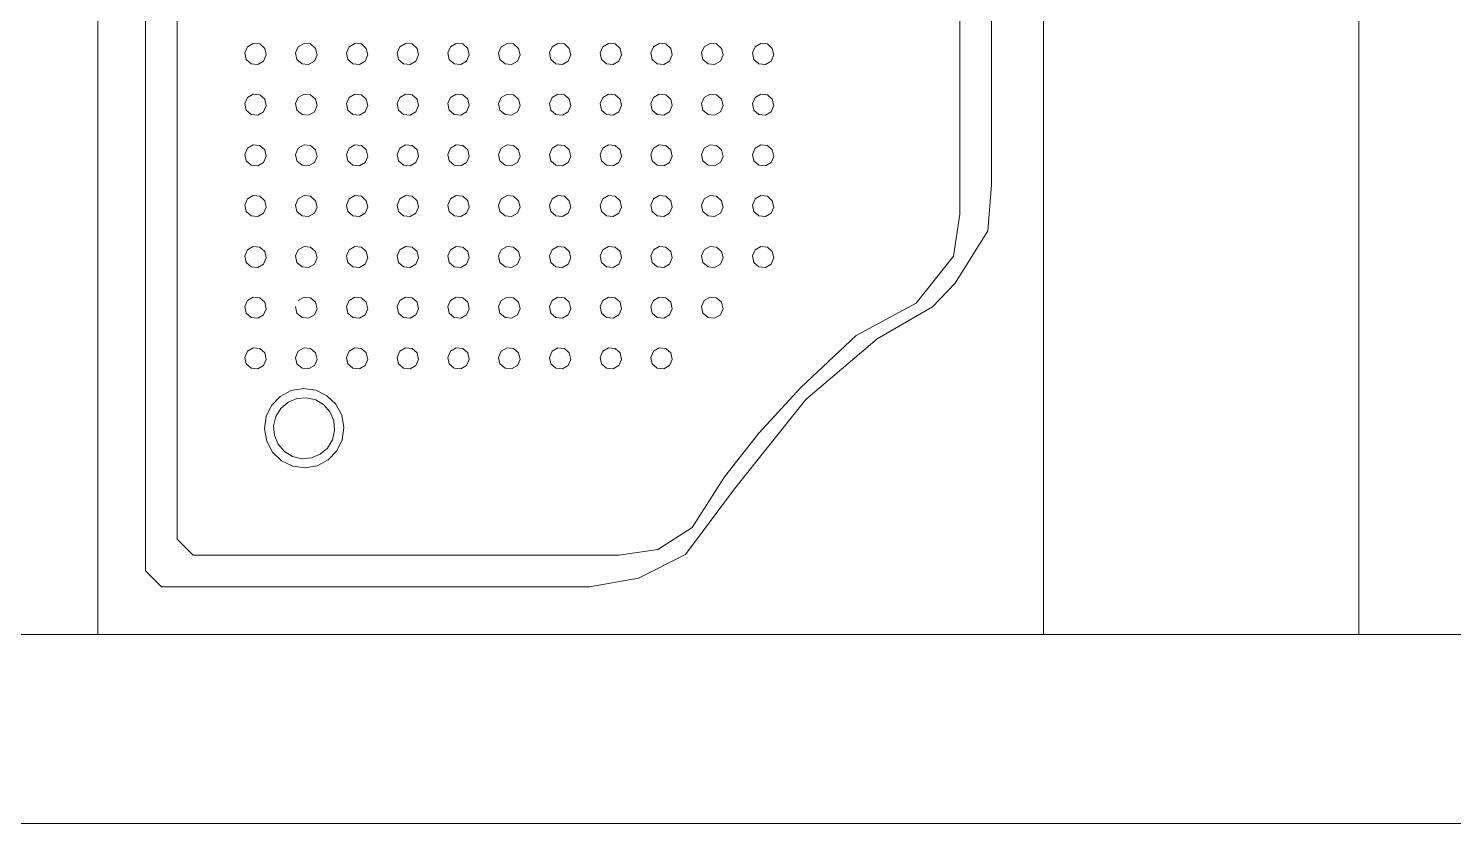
# Model space of a CAD drawing. Header units: millimetres. Extents: x -32 to 1412, y -324 to 2887.
# Drawn here: x 1032.786 to 1033.916, y 2053.059 to 2053.69 of the extents above; entities that cross this region are included whole.
import ezdxf

# ---------------------------------------------------------------- set-up
doc = ezdxf.new("R2010")
doc.units = ezdxf.units.MM
doc.header["$LTSCALE"] = 0.5
doc.layers.add('arquitetura', color=252, linetype='CONTINUOUS', lineweight=5)

msp = doc.modelspace()

# ---------------------------------------------------------------- linework, layer by layer
at = {"layer": 'arquitetura', "color": 252}
for p, q in [((1033.8412, 2053.2091), (1033.8412, 2055.0591)), ((1032.8412, 2053.2091), (1032.8412, 2054.9091)), ((1032.8412, 2053.2091), (1032.8412, 2053.9591)), ((1032.8412, 2053.9591), (1032.8412, 2053.2091)), ((1033.5912, 2053.2091), (1033.5912, 2053.9591)), ((1033.5498, 2053.5656), (1033.5498, 2053.9051)), ((1033.5246, 2053.5423), (1033.5246, 2053.8799)), ((1032.879, 2053.75), (1032.879, 2053.2594)), ((1032.9041, 2053.75), (1032.9041, 2053.2846)), ((1032.9598, 2053.6751), (1032.9577, 2053.6703)), ((1032.9643, 2053.6778), (1032.9598, 2053.6751)), ((1032.9696, 2053.6773), (1032.9643, 2053.6778)), ((1032.9735, 2053.6738), (1032.9696, 2053.6773)), ((1033, 2053.6751), (1032.9979, 2053.6703)), ((1033.0046, 2053.6778), (1033, 2053.6751)), ((1033.0098, 2053.6773), (1033.0046, 2053.6778)), ((1033.0138, 2053.6738), (1033.0098, 2053.6773)), ((1033.0403, 2053.6751), (1033.0382, 2053.6703)), ((1033.0448, 2053.6778), (1033.0403, 2053.6751)), ((1033.0501, 2053.6773), (1033.0448, 2053.6778)), ((1033.054, 2053.6738), (1033.0501, 2053.6773)), ((1033.0805, 2053.6751), (1033.0784, 2053.6703)), ((1033.0851, 2053.6778), (1033.0805, 2053.6751)), ((1033.0903, 2053.6773), (1033.0851, 2053.6778)), ((1033.0943, 2053.6738), (1033.0903, 2053.6773)), ((1033.1208, 2053.6751), (1033.1187, 2053.6703)), ((1033.1253, 2053.6778), (1033.1208, 2053.6751)), ((1033.1306, 2053.6773), (1033.1253, 2053.6778)), ((1033.1345, 2053.6738), (1033.1306, 2053.6773)), ((1033.161, 2053.6751), (1033.1589, 2053.6703)), ((1033.1656, 2053.6778), (1033.161, 2053.6751)), ((1033.1708, 2053.6773), (1033.1656, 2053.6778)), ((1033.1748, 2053.6738), (1033.1708, 2053.6773)), ((1033.2013, 2053.6751), (1033.1992, 2053.6703)), ((1033.2058, 2053.6778), (1033.2013, 2053.6751)), ((1033.2111, 2053.6773), (1033.2058, 2053.6778)), ((1033.215, 2053.6738), (1033.2111, 2053.6773)), ((1033.2415, 2053.6751), (1033.2394, 2053.6703)), ((1033.2461, 2053.6778), (1033.2415, 2053.6751)), ((1033.2513, 2053.6773), (1033.2461, 2053.6778)), ((1033.2553, 2053.6738), (1033.2513, 2053.6773)), ((1033.2818, 2053.6751), (1033.2797, 2053.6703)), ((1033.2863, 2053.6778), (1033.2818, 2053.6751)), ((1033.2916, 2053.6773), (1033.2863, 2053.6778)), ((1033.2955, 2053.6738), (1033.2916, 2053.6773)), ((1033.322, 2053.6751), (1033.3199, 2053.6703)), ((1033.3266, 2053.6778), (1033.322, 2053.6751)), ((1033.3318, 2053.6773), (1033.3266, 2053.6778)), ((1033.3358, 2053.6738), (1033.3318, 2053.6773)), ((1033.3623, 2053.6751), (1033.3602, 2053.6703)), ((1033.3668, 2053.6778), (1033.3623, 2053.6751)), ((1033.3721, 2053.6773), (1033.3668, 2053.6778)), ((1033.376, 2053.6738), (1033.3721, 2053.6773)), ((1032.9577, 2053.6703), (1032.9588, 2053.6651)), ((1032.9588, 2053.6651), (1032.9627, 2053.6616)), ((1032.968, 2053.6611), (1032.9725, 2053.6638)), ((1032.9725, 2053.6638), (1032.9747, 2053.6686)), ((1032.9747, 2053.6686), (1032.9735, 2053.6738)), ((1032.9979, 2053.6703), (1032.999, 2053.6651)), ((1032.999, 2053.6651), (1033.003, 2053.6616)), ((1033.0082, 2053.6611), (1033.0128, 2053.6638)), ((1033.0128, 2053.6638), (1033.0149, 2053.6686)), ((1033.0149, 2053.6686), (1033.0138, 2053.6738)), ((1033.0382, 2053.6703), (1033.0393, 2053.6651)), ((1033.0393, 2053.6651), (1033.0432, 2053.6616)), ((1033.0485, 2053.6611), (1033.053, 2053.6638)), ((1033.053, 2053.6638), (1033.0552, 2053.6686)), ((1033.0552, 2053.6686), (1033.054, 2053.6738)), ((1033.0784, 2053.6703), (1033.0795, 2053.6651)), ((1033.0795, 2053.6651), (1033.0835, 2053.6616)), ((1033.0887, 2053.6611), (1033.0933, 2053.6638)), ((1033.0933, 2053.6638), (1033.0954, 2053.6686)), ((1033.0954, 2053.6686), (1033.0943, 2053.6738)), ((1033.1187, 2053.6703), (1033.1198, 2053.6651)), ((1033.1198, 2053.6651), (1033.1237, 2053.6616)), ((1033.129, 2053.6611), (1033.1335, 2053.6638)), ((1033.1335, 2053.6638), (1033.1357, 2053.6686)), ((1033.1357, 2053.6686), (1033.1345, 2053.6738)), ((1033.1589, 2053.6703), (1033.16, 2053.6651)), ((1033.16, 2053.6651), (1033.164, 2053.6616)), ((1033.1692, 2053.6611), (1033.1738, 2053.6638)), ((1033.1738, 2053.6638), (1033.1759, 2053.6686)), ((1033.1759, 2053.6686), (1033.1748, 2053.6738)), ((1033.1992, 2053.6703), (1033.2003, 2053.6651)), ((1033.2003, 2053.6651), (1033.2042, 2053.6616)), ((1033.2095, 2053.6611), (1033.214, 2053.6638)), ((1033.214, 2053.6638), (1033.2161, 2053.6686)), ((1033.2161, 2053.6686), (1033.215, 2053.6738)), ((1033.2394, 2053.6703), (1033.2405, 2053.6651)), ((1033.2405, 2053.6651), (1033.2445, 2053.6616)), ((1033.2497, 2053.6611), (1033.2543, 2053.6638)), ((1033.2543, 2053.6638), (1033.2564, 2053.6686)), ((1033.2564, 2053.6686), (1033.2553, 2053.6738)), ((1033.2797, 2053.6703), (1033.2808, 2053.6651)), ((1033.2808, 2053.6651), (1033.2847, 2053.6616)), ((1033.29, 2053.6611), (1033.2945, 2053.6638)), ((1033.2945, 2053.6638), (1033.2966, 2053.6686)), ((1033.2966, 2053.6686), (1033.2955, 2053.6738)), ((1033.3199, 2053.6703), (1033.321, 2053.6651)), ((1033.321, 2053.6651), (1033.325, 2053.6616)), ((1033.3302, 2053.6611), (1033.3348, 2053.6638)), ((1033.3348, 2053.6638), (1033.3369, 2053.6686)), ((1033.3369, 2053.6686), (1033.3358, 2053.6738)), ((1033.3602, 2053.6703), (1033.3613, 2053.6651)), ((1033.3613, 2053.6651), (1033.3652, 2053.6616)), ((1033.3705, 2053.6611), (1033.375, 2053.6638)), ((1033.375, 2053.6638), (1033.3771, 2053.6686)), ((1033.3771, 2053.6686), (1033.376, 2053.6738)), ((1032.9627, 2053.6616), (1032.968, 2053.6611)), ((1033.003, 2053.6616), (1033.0082, 2053.6611)), ((1033.0432, 2053.6616), (1033.0485, 2053.6611)), ((1033.0835, 2053.6616), (1033.0887, 2053.6611)), ((1033.1237, 2053.6616), (1033.129, 2053.6611)), ((1033.164, 2053.6616), (1033.1692, 2053.6611)), ((1033.2042, 2053.6616), (1033.2095, 2053.6611)), ((1033.2445, 2053.6616), (1033.2497, 2053.6611)), ((1033.2847, 2053.6616), (1033.29, 2053.6611)), ((1033.325, 2053.6616), (1033.3302, 2053.6611)), ((1033.3652, 2053.6616), (1033.3705, 2053.6611)), ((1032.9598, 2053.6349), (1032.9577, 2053.63)), ((1032.9577, 2053.63), (1032.9588, 2053.6249)), ((1032.9643, 2053.6376), (1032.9598, 2053.6349)), ((1032.9696, 2053.637), (1032.9643, 2053.6376)), ((1032.9735, 2053.6335), (1032.9696, 2053.637)), ((1032.9747, 2053.6284), (1032.9735, 2053.6335)), ((1033, 2053.6349), (1032.9979, 2053.63)), ((1032.9979, 2053.63), (1032.999, 2053.6249)), ((1033.0046, 2053.6376), (1033, 2053.6349)), ((1033.0098, 2053.637), (1033.0046, 2053.6376)), ((1033.0138, 2053.6335), (1033.0098, 2053.637)), ((1033.0149, 2053.6284), (1033.0138, 2053.6335)), ((1033.0403, 2053.6349), (1033.0382, 2053.63)), ((1033.0382, 2053.63), (1033.0393, 2053.6249)), ((1033.0448, 2053.6376), (1033.0403, 2053.6349)), ((1033.0501, 2053.637), (1033.0448, 2053.6376)), ((1033.054, 2053.6335), (1033.0501, 2053.637)), ((1033.0552, 2053.6284), (1033.054, 2053.6335)), ((1033.0805, 2053.6349), (1033.0784, 2053.63)), ((1033.0784, 2053.63), (1033.0795, 2053.6249)), ((1033.0851, 2053.6376), (1033.0805, 2053.6349)), ((1033.0903, 2053.637), (1033.0851, 2053.6376)), ((1033.0943, 2053.6335), (1033.0903, 2053.637)), ((1033.0954, 2053.6284), (1033.0943, 2053.6335)), ((1033.1208, 2053.6349), (1033.1187, 2053.63)), ((1033.1187, 2053.63), (1033.1198, 2053.6249)), ((1033.1253, 2053.6376), (1033.1208, 2053.6349)), ((1033.1306, 2053.637), (1033.1253, 2053.6376)), ((1033.1345, 2053.6335), (1033.1306, 2053.637)), ((1033.1357, 2053.6284), (1033.1345, 2053.6335)), ((1033.161, 2053.6349), (1033.1589, 2053.63)), ((1033.1589, 2053.63), (1033.16, 2053.6249)), ((1033.1656, 2053.6376), (1033.161, 2053.6349)), ((1033.1708, 2053.637), (1033.1656, 2053.6376)), ((1033.1748, 2053.6335), (1033.1708, 2053.637)), ((1033.1759, 2053.6284), (1033.1748, 2053.6335)), ((1033.2013, 2053.6349), (1033.1992, 2053.63)), ((1033.1992, 2053.63), (1033.2003, 2053.6249)), ((1033.2058, 2053.6376), (1033.2013, 2053.6349)), ((1033.2111, 2053.637), (1033.2058, 2053.6376)), ((1033.215, 2053.6335), (1033.2111, 2053.637)), ((1033.2161, 2053.6284), (1033.215, 2053.6335)), ((1033.2415, 2053.6349), (1033.2394, 2053.63)), ((1033.2394, 2053.63), (1033.2405, 2053.6249)), ((1033.2461, 2053.6376), (1033.2415, 2053.6349)), ((1033.2513, 2053.637), (1033.2461, 2053.6376)), ((1033.2553, 2053.6335), (1033.2513, 2053.637)), ((1033.2564, 2053.6284), (1033.2553, 2053.6335)), ((1033.2818, 2053.6349), (1033.2797, 2053.63)), ((1033.2797, 2053.63), (1033.2808, 2053.6249)), ((1033.2863, 2053.6376), (1033.2818, 2053.6349)), ((1033.2916, 2053.637), (1033.2863, 2053.6376)), ((1033.2955, 2053.6335), (1033.2916, 2053.637)), ((1033.2966, 2053.6284), (1033.2955, 2053.6335)), ((1033.322, 2053.6349), (1033.3199, 2053.63)), ((1033.3199, 2053.63), (1033.321, 2053.6249)), ((1033.3266, 2053.6376), (1033.322, 2053.6349)), ((1033.3318, 2053.637), (1033.3266, 2053.6376)), ((1033.3358, 2053.6335), (1033.3318, 2053.637)), ((1033.3369, 2053.6284), (1033.3358, 2053.6335)), ((1033.3623, 2053.6349), (1033.3602, 2053.63)), ((1033.3602, 2053.63), (1033.3613, 2053.6249)), ((1033.3668, 2053.6376), (1033.3623, 2053.6349)), ((1033.3721, 2053.637), (1033.3668, 2053.6376)), ((1033.376, 2053.6335), (1033.3721, 2053.637)), ((1033.3771, 2053.6284), (1033.376, 2053.6335)), ((1032.9588, 2053.6249), (1032.9627, 2053.6214)), ((1032.9627, 2053.6214), (1032.968, 2053.6209)), ((1032.968, 2053.6209), (1032.9725, 2053.6236)), ((1032.9725, 2053.6236), (1032.9747, 2053.6284)), ((1032.999, 2053.6249), (1033.003, 2053.6214)), ((1033.003, 2053.6214), (1033.0082, 2053.6209)), ((1033.0082, 2053.6209), (1033.0128, 2053.6236)), ((1033.0128, 2053.6236), (1033.0149, 2053.6284)), ((1033.0393, 2053.6249), (1033.0432, 2053.6214)), ((1033.0432, 2053.6214), (1033.0485, 2053.6209)), ((1033.0485, 2053.6209), (1033.053, 2053.6236)), ((1033.053, 2053.6236), (1033.0552, 2053.6284)), ((1033.0795, 2053.6249), (1033.0835, 2053.6214)), ((1033.0835, 2053.6214), (1033.0887, 2053.6209)), ((1033.0887, 2053.6209), (1033.0933, 2053.6236)), ((1033.0933, 2053.6236), (1033.0954, 2053.6284)), ((1033.1198, 2053.6249), (1033.1237, 2053.6214)), ((1033.1237, 2053.6214), (1033.129, 2053.6209)), ((1033.129, 2053.6209), (1033.1335, 2053.6236)), ((1033.1335, 2053.6236), (1033.1357, 2053.6284)), ((1033.16, 2053.6249), (1033.164, 2053.6214)), ((1033.164, 2053.6214), (1033.1692, 2053.6209)), ((1033.1692, 2053.6209), (1033.1738, 2053.6236)), ((1033.1738, 2053.6236), (1033.1759, 2053.6284)), ((1033.2003, 2053.6249), (1033.2042, 2053.6214)), ((1033.2042, 2053.6214), (1033.2095, 2053.6209)), ((1033.2095, 2053.6209), (1033.214, 2053.6236)), ((1033.214, 2053.6236), (1033.2161, 2053.6284)), ((1033.2405, 2053.6249), (1033.2445, 2053.6214)), ((1033.2445, 2053.6214), (1033.2497, 2053.6209)), ((1033.2497, 2053.6209), (1033.2543, 2053.6236)), ((1033.2543, 2053.6236), (1033.2564, 2053.6284)), ((1033.2808, 2053.6249), (1033.2847, 2053.6214)), ((1033.2847, 2053.6214), (1033.29, 2053.6209)), ((1033.29, 2053.6209), (1033.2945, 2053.6236)), ((1033.2945, 2053.6236), (1033.2966, 2053.6284)), ((1033.321, 2053.6249), (1033.325, 2053.6214)), ((1033.325, 2053.6214), (1033.3302, 2053.6209)), ((1033.3302, 2053.6209), (1033.3348, 2053.6236)), ((1033.3348, 2053.6236), (1033.3369, 2053.6284)), ((1033.3613, 2053.6249), (1033.3652, 2053.6214)), ((1033.3652, 2053.6214), (1033.3705, 2053.6209)), ((1033.3705, 2053.6209), (1033.375, 2053.6236)), ((1033.375, 2053.6236), (1033.3771, 2053.6284)), ((1032.9643, 2053.5973), (1032.9598, 2053.5946)), ((1032.9696, 2053.5968), (1032.9643, 2053.5973)), ((1032.9735, 2053.5933), (1032.9696, 2053.5968)), ((1033.0046, 2053.5973), (1033, 2053.5946)), ((1033.0098, 2053.5968), (1033.0046, 2053.5973)), ((1033.0138, 2053.5933), (1033.0098, 2053.5968)), ((1033.0448, 2053.5973), (1033.0403, 2053.5946)), ((1033.0501, 2053.5968), (1033.0448, 2053.5973)), ((1033.054, 2053.5933), (1033.0501, 2053.5968)), ((1033.0851, 2053.5973), (1033.0805, 2053.5946)), ((1033.0903, 2053.5968), (1033.0851, 2053.5973)), ((1033.0943, 2053.5933), (1033.0903, 2053.5968)), ((1033.1253, 2053.5973), (1033.1208, 2053.5946)), ((1033.1306, 2053.5968), (1033.1253, 2053.5973)), ((1033.1345, 2053.5933), (1033.1306, 2053.5968)), ((1033.1656, 2053.5973), (1033.161, 2053.5946)), ((1033.1708, 2053.5968), (1033.1656, 2053.5973)), ((1033.1748, 2053.5933), (1033.1708, 2053.5968)), ((1033.2058, 2053.5973), (1033.2013, 2053.5946)), ((1033.2111, 2053.5968), (1033.2058, 2053.5973)), ((1033.215, 2053.5933), (1033.2111, 2053.5968)), ((1033.2461, 2053.5973), (1033.2415, 2053.5946)), ((1033.2513, 2053.5968), (1033.2461, 2053.5973)), ((1033.2553, 2053.5933), (1033.2513, 2053.5968)), ((1033.2863, 2053.5973), (1033.2818, 2053.5946)), ((1033.2916, 2053.5968), (1033.2863, 2053.5973)), ((1033.2955, 2053.5933), (1033.2916, 2053.5968)), ((1033.3266, 2053.5973), (1033.322, 2053.5946)), ((1033.3318, 2053.5968), (1033.3266, 2053.5973)), ((1033.3358, 2053.5933), (1033.3318, 2053.5968)), ((1033.3668, 2053.5973), (1033.3623, 2053.5946)), ((1033.3721, 2053.5968), (1033.3668, 2053.5973)), ((1033.376, 2053.5933), (1033.3721, 2053.5968)), ((1032.9598, 2053.5946), (1032.9577, 2053.5898)), ((1032.9577, 2053.5898), (1032.9588, 2053.5846)), ((1032.9588, 2053.5846), (1032.9627, 2053.5811)), ((1032.9725, 2053.5833), (1032.9747, 2053.5881)), ((1032.9747, 2053.5881), (1032.9735, 2053.5933)), ((1033, 2053.5946), (1032.9979, 2053.5898)), ((1032.9979, 2053.5898), (1032.999, 2053.5846)), ((1032.999, 2053.5846), (1033.003, 2053.5811)), ((1033.0128, 2053.5833), (1033.0149, 2053.5881)), ((1033.0149, 2053.5881), (1033.0138, 2053.5933)), ((1033.0403, 2053.5946), (1033.0382, 2053.5898)), ((1033.0382, 2053.5898), (1033.0393, 2053.5846)), ((1033.0393, 2053.5846), (1033.0432, 2053.5811)), ((1033.053, 2053.5833), (1033.0552, 2053.5881)), ((1033.0552, 2053.5881), (1033.054, 2053.5933)), ((1033.0805, 2053.5946), (1033.0784, 2053.5898)), ((1033.0784, 2053.5898), (1033.0795, 2053.5846)), ((1033.0795, 2053.5846), (1033.0835, 2053.5811)), ((1033.0933, 2053.5833), (1033.0954, 2053.5881)), ((1033.0954, 2053.5881), (1033.0943, 2053.5933)), ((1033.1208, 2053.5946), (1033.1187, 2053.5898)), ((1033.1187, 2053.5898), (1033.1198, 2053.5846)), ((1033.1198, 2053.5846), (1033.1237, 2053.5811)), ((1033.1335, 2053.5833), (1033.1357, 2053.5881)), ((1033.1357, 2053.5881), (1033.1345, 2053.5933)), ((1033.161, 2053.5946), (1033.1589, 2053.5898)), ((1033.1589, 2053.5898), (1033.16, 2053.5846)), ((1033.16, 2053.5846), (1033.164, 2053.5811)), ((1033.1738, 2053.5833), (1033.1759, 2053.5881)), ((1033.1759, 2053.5881), (1033.1748, 2053.5933)), ((1033.2013, 2053.5946), (1033.1992, 2053.5898)), ((1033.1992, 2053.5898), (1033.2003, 2053.5846)), ((1033.2003, 2053.5846), (1033.2042, 2053.5811)), ((1033.214, 2053.5833), (1033.2161, 2053.5881)), ((1033.2161, 2053.5881), (1033.215, 2053.5933)), ((1033.2415, 2053.5946), (1033.2394, 2053.5898)), ((1033.2394, 2053.5898), (1033.2405, 2053.5846)), ((1033.2405, 2053.5846), (1033.2445, 2053.5811)), ((1033.2543, 2053.5833), (1033.2564, 2053.5881)), ((1033.2564, 2053.5881), (1033.2553, 2053.5933)), ((1033.2818, 2053.5946), (1033.2797, 2053.5898)), ((1033.2797, 2053.5898), (1033.2808, 2053.5846)), ((1033.2808, 2053.5846), (1033.2847, 2053.5811)), ((1033.2945, 2053.5833), (1033.2966, 2053.5881)), ((1033.2966, 2053.5881), (1033.2955, 2053.5933)), ((1033.322, 2053.5946), (1033.3199, 2053.5898)), ((1033.3199, 2053.5898), (1033.321, 2053.5846)), ((1033.321, 2053.5846), (1033.325, 2053.5811)), ((1033.3348, 2053.5833), (1033.3369, 2053.5881)), ((1033.3369, 2053.5881), (1033.3358, 2053.5933)), ((1033.3623, 2053.5946), (1033.3602, 2053.5898)), ((1033.3602, 2053.5898), (1033.3613, 2053.5846)), ((1033.3613, 2053.5846), (1033.3652, 2053.5811)), ((1033.375, 2053.5833), (1033.3771, 2053.5881)), ((1033.3771, 2053.5881), (1033.376, 2053.5933)), ((1032.9627, 2053.5811), (1032.968, 2053.5806)), ((1032.968, 2053.5806), (1032.9725, 2053.5833)), ((1033.003, 2053.5811), (1033.0082, 2053.5806)), ((1033.0082, 2053.5806), (1033.0128, 2053.5833)), ((1033.0432, 2053.5811), (1033.0485, 2053.5806)), ((1033.0485, 2053.5806), (1033.053, 2053.5833)), ((1033.0835, 2053.5811), (1033.0887, 2053.5806)), ((1033.0887, 2053.5806), (1033.0933, 2053.5833)), ((1033.1237, 2053.5811), (1033.129, 2053.5806)), ((1033.129, 2053.5806), (1033.1335, 2053.5833)), ((1033.164, 2053.5811), (1033.1692, 2053.5806)), ((1033.1692, 2053.5806), (1033.1738, 2053.5833)), ((1033.2042, 2053.5811), (1033.2095, 2053.5806)), ((1033.2095, 2053.5806), (1033.214, 2053.5833)), ((1033.2445, 2053.5811), (1033.2497, 2053.5806)), ((1033.2497, 2053.5806), (1033.2543, 2053.5833)), ((1033.2847, 2053.5811), (1033.29, 2053.5806)), ((1033.29, 2053.5806), (1033.2945, 2053.5833)), ((1033.325, 2053.5811), (1033.3302, 2053.5806)), ((1033.3302, 2053.5806), (1033.3348, 2053.5833)), ((1033.3652, 2053.5811), (1033.3705, 2053.5806)), ((1033.3705, 2053.5806), (1033.375, 2053.5833)), ((1033.5498, 2053.5656), (1033.5468, 2053.5291)), ((1032.9598, 2053.5544), (1032.9577, 2053.5495)), ((1032.9643, 2053.5571), (1032.9598, 2053.5544)), ((1032.9696, 2053.5565), (1032.9643, 2053.5571)), ((1032.9735, 2053.553), (1032.9696, 2053.5565)), ((1032.9747, 2053.5479), (1032.9735, 2053.553)), ((1033, 2053.5544), (1032.9979, 2053.5495)), ((1033.0046, 2053.5571), (1033, 2053.5544)), ((1033.0098, 2053.5565), (1033.0046, 2053.5571)), ((1033.0138, 2053.553), (1033.0098, 2053.5565)), ((1033.0149, 2053.5479), (1033.0138, 2053.553)), ((1033.0403, 2053.5544), (1033.0382, 2053.5495)), ((1033.0448, 2053.5571), (1033.0403, 2053.5544)), ((1033.0501, 2053.5565), (1033.0448, 2053.5571)), ((1033.054, 2053.553), (1033.0501, 2053.5565)), ((1033.0552, 2053.5479), (1033.054, 2053.553)), ((1033.0805, 2053.5544), (1033.0784, 2053.5495)), ((1033.0851, 2053.5571), (1033.0805, 2053.5544)), ((1033.0903, 2053.5565), (1033.0851, 2053.5571)), ((1033.0943, 2053.553), (1033.0903, 2053.5565)), ((1033.0954, 2053.5479), (1033.0943, 2053.553)), ((1033.1208, 2053.5544), (1033.1187, 2053.5495)), ((1033.1253, 2053.5571), (1033.1208, 2053.5544)), ((1033.1306, 2053.5565), (1033.1253, 2053.5571)), ((1033.1345, 2053.553), (1033.1306, 2053.5565)), ((1033.1357, 2053.5479), (1033.1345, 2053.553)), ((1033.161, 2053.5544), (1033.1589, 2053.5495)), ((1033.1656, 2053.5571), (1033.161, 2053.5544)), ((1033.1708, 2053.5565), (1033.1656, 2053.5571)), ((1033.1748, 2053.553), (1033.1708, 2053.5565)), ((1033.1759, 2053.5479), (1033.1748, 2053.553)), ((1033.2013, 2053.5544), (1033.1992, 2053.5495)), ((1033.2058, 2053.5571), (1033.2013, 2053.5544)), ((1033.2111, 2053.5565), (1033.2058, 2053.5571)), ((1033.215, 2053.553), (1033.2111, 2053.5565)), ((1033.2161, 2053.5479), (1033.215, 2053.553)), ((1033.2415, 2053.5544), (1033.2394, 2053.5495)), ((1033.2461, 2053.5571), (1033.2415, 2053.5544)), ((1033.2513, 2053.5565), (1033.2461, 2053.5571)), ((1033.2553, 2053.553), (1033.2513, 2053.5565)), ((1033.2564, 2053.5479), (1033.2553, 2053.553)), ((1033.2818, 2053.5544), (1033.2797, 2053.5495)), ((1033.2863, 2053.5571), (1033.2818, 2053.5544)), ((1033.2916, 2053.5565), (1033.2863, 2053.5571)), ((1033.2955, 2053.553), (1033.2916, 2053.5565)), ((1033.2966, 2053.5479), (1033.2955, 2053.553)), ((1033.322, 2053.5544), (1033.3199, 2053.5495)), ((1033.3266, 2053.5571), (1033.322, 2053.5544)), ((1033.3318, 2053.5565), (1033.3266, 2053.5571)), ((1033.3358, 2053.553), (1033.3318, 2053.5565)), ((1033.3369, 2053.5479), (1033.3358, 2053.553)), ((1033.3623, 2053.5544), (1033.3602, 2053.5495)), ((1033.3668, 2053.5571), (1033.3623, 2053.5544)), ((1033.3721, 2053.5565), (1033.3668, 2053.5571)), ((1033.376, 2053.553), (1033.3721, 2053.5565)), ((1033.3771, 2053.5479), (1033.376, 2053.553)), ((1032.9577, 2053.5495), (1032.9588, 2053.5444)), ((1032.9588, 2053.5444), (1032.9627, 2053.5409)), ((1032.9627, 2053.5409), (1032.968, 2053.5404)), ((1032.968, 2053.5404), (1032.9725, 2053.5431)), ((1032.9725, 2053.5431), (1032.9747, 2053.5479)), ((1032.9979, 2053.5495), (1032.999, 2053.5444)), ((1032.999, 2053.5444), (1033.003, 2053.5409)), ((1033.003, 2053.5409), (1033.0082, 2053.5404)), ((1033.0082, 2053.5404), (1033.0128, 2053.5431)), ((1033.0128, 2053.5431), (1033.0149, 2053.5479)), ((1033.0382, 2053.5495), (1033.0393, 2053.5444)), ((1033.0393, 2053.5444), (1033.0432, 2053.5409)), ((1033.0432, 2053.5409), (1033.0485, 2053.5404)), ((1033.0485, 2053.5404), (1033.053, 2053.5431)), ((1033.053, 2053.5431), (1033.0552, 2053.5479)), ((1033.0784, 2053.5495), (1033.0795, 2053.5444)), ((1033.0795, 2053.5444), (1033.0835, 2053.5409)), ((1033.0835, 2053.5409), (1033.0887, 2053.5404)), ((1033.0887, 2053.5404), (1033.0933, 2053.5431)), ((1033.0933, 2053.5431), (1033.0954, 2053.5479)), ((1033.1187, 2053.5495), (1033.1198, 2053.5444)), ((1033.1198, 2053.5444), (1033.1237, 2053.5409)), ((1033.1237, 2053.5409), (1033.129, 2053.5404)), ((1033.129, 2053.5404), (1033.1335, 2053.5431)), ((1033.1335, 2053.5431), (1033.1357, 2053.5479)), ((1033.1589, 2053.5495), (1033.16, 2053.5444)), ((1033.16, 2053.5444), (1033.164, 2053.5409)), ((1033.164, 2053.5409), (1033.1692, 2053.5404)), ((1033.1692, 2053.5404), (1033.1738, 2053.5431)), ((1033.1738, 2053.5431), (1033.1759, 2053.5479)), ((1033.1992, 2053.5495), (1033.2003, 2053.5444)), ((1033.2003, 2053.5444), (1033.2042, 2053.5409)), ((1033.2042, 2053.5409), (1033.2095, 2053.5404)), ((1033.2095, 2053.5404), (1033.214, 2053.5431)), ((1033.214, 2053.5431), (1033.2161, 2053.5479)), ((1033.2394, 2053.5495), (1033.2405, 2053.5444)), ((1033.2405, 2053.5444), (1033.2445, 2053.5409)), ((1033.2445, 2053.5409), (1033.2497, 2053.5404)), ((1033.2497, 2053.5404), (1033.2543, 2053.5431)), ((1033.2543, 2053.5431), (1033.2564, 2053.5479)), ((1033.2797, 2053.5495), (1033.2808, 2053.5444)), ((1033.2808, 2053.5444), (1033.2847, 2053.5409)), ((1033.2847, 2053.5409), (1033.29, 2053.5404)), ((1033.29, 2053.5404), (1033.2945, 2053.5431)), ((1033.2945, 2053.5431), (1033.2966, 2053.5479)), ((1033.3199, 2053.5495), (1033.321, 2053.5444)), ((1033.321, 2053.5444), (1033.325, 2053.5409)), ((1033.325, 2053.5409), (1033.3302, 2053.5404)), ((1033.3302, 2053.5404), (1033.3348, 2053.5431)), ((1033.3348, 2053.5431), (1033.3369, 2053.5479)), ((1033.3602, 2053.5495), (1033.3613, 2053.5444)), ((1033.3613, 2053.5444), (1033.3652, 2053.5409)), ((1033.3652, 2053.5409), (1033.3705, 2053.5404)), ((1033.3705, 2053.5404), (1033.375, 2053.5431)), ((1033.375, 2053.5431), (1033.3771, 2053.5479)), ((1033.5246, 2053.5423), (1033.5198, 2053.509)), ((1033.5468, 2053.5291), (1033.5211, 2053.4876)), ((1032.9643, 2053.5168), (1032.9598, 2053.5141)), ((1032.9696, 2053.5163), (1032.9643, 2053.5168)), ((1033.0046, 2053.5168), (1033, 2053.5141)), ((1033.0098, 2053.5163), (1033.0046, 2053.5168)), ((1033.0448, 2053.5168), (1033.0403, 2053.5141)), ((1033.0501, 2053.5163), (1033.0448, 2053.5168)), ((1033.0851, 2053.5168), (1033.0805, 2053.5141)), ((1033.0903, 2053.5163), (1033.0851, 2053.5168)), ((1033.1253, 2053.5168), (1033.1208, 2053.5141)), ((1033.1306, 2053.5163), (1033.1253, 2053.5168)), ((1033.1656, 2053.5168), (1033.161, 2053.5141)), ((1033.1708, 2053.5163), (1033.1656, 2053.5168)), ((1033.2058, 2053.5168), (1033.2013, 2053.5141)), ((1033.2111, 2053.5163), (1033.2058, 2053.5168)), ((1033.2461, 2053.5168), (1033.2415, 2053.5141)), ((1033.2513, 2053.5163), (1033.2461, 2053.5168)), ((1033.2863, 2053.5168), (1033.2818, 2053.5141)), ((1033.2916, 2053.5163), (1033.2863, 2053.5168)), ((1033.3266, 2053.5168), (1033.322, 2053.5141)), ((1033.3318, 2053.5163), (1033.3266, 2053.5168)), ((1033.3668, 2053.5168), (1033.3623, 2053.5141)), ((1033.3721, 2053.5163), (1033.3668, 2053.5168)), ((1032.9598, 2053.5141), (1032.9577, 2053.5093)), ((1032.9577, 2053.5093), (1032.9588, 2053.5041)), ((1032.9735, 2053.5128), (1032.9696, 2053.5163)), ((1032.9725, 2053.5028), (1032.9747, 2053.5076)), ((1032.9747, 2053.5076), (1032.9735, 2053.5128)), ((1033, 2053.5141), (1032.9979, 2053.5093)), ((1032.9979, 2053.5093), (1032.999, 2053.5041)), ((1033.0138, 2053.5128), (1033.0098, 2053.5163)), ((1033.0128, 2053.5028), (1033.0149, 2053.5076)), ((1033.0149, 2053.5076), (1033.0138, 2053.5128)), ((1033.0403, 2053.5141), (1033.0382, 2053.5093)), ((1033.0382, 2053.5093), (1033.0393, 2053.5041)), ((1033.054, 2053.5128), (1033.0501, 2053.5163)), ((1033.053, 2053.5028), (1033.0552, 2053.5076)), ((1033.0552, 2053.5076), (1033.054, 2053.5128)), ((1033.0805, 2053.5141), (1033.0784, 2053.5093)), ((1033.0784, 2053.5093), (1033.0795, 2053.5041)), ((1033.0943, 2053.5128), (1033.0903, 2053.5163)), ((1033.0933, 2053.5028), (1033.0954, 2053.5076)), ((1033.0954, 2053.5076), (1033.0943, 2053.5128)), ((1033.1208, 2053.5141), (1033.1187, 2053.5093)), ((1033.1187, 2053.5093), (1033.1198, 2053.5041)), ((1033.1345, 2053.5128), (1033.1306, 2053.5163)), ((1033.1335, 2053.5028), (1033.1357, 2053.5076)), ((1033.1357, 2053.5076), (1033.1345, 2053.5128)), ((1033.161, 2053.5141), (1033.1589, 2053.5093)), ((1033.1589, 2053.5093), (1033.16, 2053.5041)), ((1033.1748, 2053.5128), (1033.1708, 2053.5163)), ((1033.1738, 2053.5028), (1033.1759, 2053.5076)), ((1033.1759, 2053.5076), (1033.1748, 2053.5128)), ((1033.2013, 2053.5141), (1033.1992, 2053.5093)), ((1033.1992, 2053.5093), (1033.2003, 2053.5041)), ((1033.215, 2053.5128), (1033.2111, 2053.5163)), ((1033.214, 2053.5028), (1033.2161, 2053.5076)), ((1033.2161, 2053.5076), (1033.215, 2053.5128)), ((1033.2415, 2053.5141), (1033.2394, 2053.5093)), ((1033.2394, 2053.5093), (1033.2405, 2053.5041)), ((1033.2553, 2053.5128), (1033.2513, 2053.5163)), ((1033.2543, 2053.5028), (1033.2564, 2053.5076)), ((1033.2564, 2053.5076), (1033.2553, 2053.5128)), ((1033.2818, 2053.5141), (1033.2797, 2053.5093)), ((1033.2797, 2053.5093), (1033.2808, 2053.5041)), ((1033.2955, 2053.5128), (1033.2916, 2053.5163)), ((1033.2945, 2053.5028), (1033.2966, 2053.5076)), ((1033.2966, 2053.5076), (1033.2955, 2053.5128)), ((1033.322, 2053.5141), (1033.3199, 2053.5093)), ((1033.3199, 2053.5093), (1033.321, 2053.5041)), ((1033.3358, 2053.5128), (1033.3318, 2053.5163)), ((1033.3348, 2053.5028), (1033.3369, 2053.5076)), ((1033.3369, 2053.5076), (1033.3358, 2053.5128)), ((1033.3623, 2053.5141), (1033.3602, 2053.5093)), ((1033.3602, 2053.5093), (1033.3613, 2053.5041)), ((1033.376, 2053.5128), (1033.3721, 2053.5163)), ((1033.375, 2053.5028), (1033.3771, 2053.5076)), ((1033.3771, 2053.5076), (1033.376, 2053.5128)), ((1033.5198, 2053.509), (1033.4901, 2053.4717)), ((1032.9588, 2053.5041), (1032.9627, 2053.5006)), ((1032.9627, 2053.5006), (1032.968, 2053.5001)), ((1032.968, 2053.5001), (1032.9725, 2053.5028)), ((1032.999, 2053.5041), (1033.003, 2053.5006)), ((1033.003, 2053.5006), (1033.0082, 2053.5001)), ((1033.0082, 2053.5001), (1033.0128, 2053.5028)), ((1033.0393, 2053.5041), (1033.0432, 2053.5006)), ((1033.0432, 2053.5006), (1033.0485, 2053.5001)), ((1033.0485, 2053.5001), (1033.053, 2053.5028)), ((1033.0795, 2053.5041), (1033.0835, 2053.5006)), ((1033.0835, 2053.5006), (1033.0887, 2053.5001)), ((1033.0887, 2053.5001), (1033.0933, 2053.5028)), ((1033.1198, 2053.5041), (1033.1237, 2053.5006)), ((1033.1237, 2053.5006), (1033.129, 2053.5001)), ((1033.129, 2053.5001), (1033.1335, 2053.5028)), ((1033.16, 2053.5041), (1033.164, 2053.5006)), ((1033.164, 2053.5006), (1033.1692, 2053.5001)), ((1033.1692, 2053.5001), (1033.1738, 2053.5028)), ((1033.2003, 2053.5041), (1033.2042, 2053.5006)), ((1033.2042, 2053.5006), (1033.2095, 2053.5001)), ((1033.2095, 2053.5001), (1033.214, 2053.5028)), ((1033.2405, 2053.5041), (1033.2445, 2053.5006)), ((1033.2445, 2053.5006), (1033.2497, 2053.5001)), ((1033.2497, 2053.5001), (1033.2543, 2053.5028)), ((1033.2808, 2053.5041), (1033.2847, 2053.5006)), ((1033.2847, 2053.5006), (1033.29, 2053.5001)), ((1033.29, 2053.5001), (1033.2945, 2053.5028)), ((1033.321, 2053.5041), (1033.325, 2053.5006)), ((1033.325, 2053.5006), (1033.3302, 2053.5001)), ((1033.3302, 2053.5001), (1033.3348, 2053.5028)), ((1033.3613, 2053.5041), (1033.3652, 2053.5006)), ((1033.3652, 2053.5006), (1033.3705, 2053.5001)), ((1033.3705, 2053.5001), (1033.375, 2053.5028)), ((1033.5211, 2053.4876), (1033.503, 2053.4689)), ((1032.9598, 2053.4739), (1032.9577, 2053.469)), ((1032.9643, 2053.4766), (1032.9598, 2053.4739)), ((1032.9696, 2053.476), (1032.9643, 2053.4766)), ((1032.9735, 2053.4725), (1032.9696, 2053.476)), ((1032.9747, 2053.4674), (1032.9735, 2053.4725)), ((1033.0046, 2053.4766), (1033, 2053.4739)), ((1033.0098, 2053.476), (1033.0046, 2053.4766)), ((1033.0138, 2053.4725), (1033.0098, 2053.476)), ((1033.0149, 2053.4674), (1033.0138, 2053.4725)), ((1033.0403, 2053.4739), (1033.0382, 2053.469)), ((1033.0448, 2053.4766), (1033.0403, 2053.4739)), ((1033.0501, 2053.476), (1033.0448, 2053.4766)), ((1033.054, 2053.4725), (1033.0501, 2053.476)), ((1033.0552, 2053.4674), (1033.054, 2053.4725)), ((1033.0805, 2053.4739), (1033.0784, 2053.469)), ((1033.0851, 2053.4766), (1033.0805, 2053.4739)), ((1033.0903, 2053.476), (1033.0851, 2053.4766)), ((1033.0943, 2053.4725), (1033.0903, 2053.476)), ((1033.0954, 2053.4674), (1033.0943, 2053.4725)), ((1033.1208, 2053.4739), (1033.1187, 2053.469)), ((1033.1253, 2053.4766), (1033.1208, 2053.4739)), ((1033.1306, 2053.476), (1033.1253, 2053.4766)), ((1033.1345, 2053.4725), (1033.1306, 2053.476)), ((1033.1357, 2053.4674), (1033.1345, 2053.4725)), ((1033.161, 2053.4739), (1033.1589, 2053.469)), ((1033.1656, 2053.4766), (1033.161, 2053.4739)), ((1033.1708, 2053.476), (1033.1656, 2053.4766)), ((1033.1748, 2053.4725), (1033.1708, 2053.476)), ((1033.1759, 2053.4674), (1033.1748, 2053.4725)), ((1033.2013, 2053.4739), (1033.1992, 2053.469)), ((1033.2058, 2053.4766), (1033.2013, 2053.4739)), ((1033.2111, 2053.476), (1033.2058, 2053.4766)), ((1033.215, 2053.4725), (1033.2111, 2053.476)), ((1033.2161, 2053.4674), (1033.215, 2053.4725)), ((1033.2415, 2053.4739), (1033.2394, 2053.469)), ((1033.2461, 2053.4766), (1033.2415, 2053.4739)), ((1033.2513, 2053.476), (1033.2461, 2053.4766)), ((1033.2553, 2053.4725), (1033.2513, 2053.476)), ((1033.2564, 2053.4674), (1033.2553, 2053.4725)), ((1033.2818, 2053.4739), (1033.2797, 2053.469)), ((1033.2863, 2053.4766), (1033.2818, 2053.4739)), ((1033.2916, 2053.476), (1033.2863, 2053.4766)), ((1033.2955, 2053.4725), (1033.2916, 2053.476)), ((1033.2966, 2053.4674), (1033.2955, 2053.4725)), ((1033.322, 2053.4739), (1033.3199, 2053.469)), ((1033.3266, 2053.4766), (1033.322, 2053.4739)), ((1033.3318, 2053.476), (1033.3266, 2053.4766)), ((1033.3358, 2053.4725), (1033.3318, 2053.476)), ((1033.3369, 2053.4674), (1033.3358, 2053.4725)), ((1033.4901, 2053.4717), (1033.4425, 2053.4462)), ((1032.9577, 2053.469), (1032.9588, 2053.4639)), ((1032.9588, 2053.4639), (1032.9627, 2053.4604)), ((1032.9627, 2053.4604), (1032.968, 2053.4599)), ((1032.968, 2053.4599), (1032.9725, 2053.4626)), ((1032.9725, 2053.4626), (1032.9747, 2053.4674)), ((1032.9979, 2053.469), (1032.999, 2053.4639)), ((1032.999, 2053.4639), (1033.003, 2053.4604)), ((1033.003, 2053.4604), (1033.0082, 2053.4599)), ((1033.0082, 2053.4599), (1033.0128, 2053.4626)), ((1033.0128, 2053.4626), (1033.0149, 2053.4674)), ((1033.0382, 2053.469), (1033.0393, 2053.4639)), ((1033.0393, 2053.4639), (1033.0432, 2053.4604)), ((1033.0432, 2053.4604), (1033.0485, 2053.4599)), ((1033.0485, 2053.4599), (1033.053, 2053.4626)), ((1033.053, 2053.4626), (1033.0552, 2053.4674)), ((1033.0784, 2053.469), (1033.0795, 2053.4639)), ((1033.0795, 2053.4639), (1033.0835, 2053.4604)), ((1033.0835, 2053.4604), (1033.0887, 2053.4599)), ((1033.0887, 2053.4599), (1033.0933, 2053.4626)), ((1033.0933, 2053.4626), (1033.0954, 2053.4674)), ((1033.1187, 2053.469), (1033.1198, 2053.4639)), ((1033.1198, 2053.4639), (1033.1237, 2053.4604)), ((1033.1237, 2053.4604), (1033.129, 2053.4599)), ((1033.129, 2053.4599), (1033.1335, 2053.4626)), ((1033.1335, 2053.4626), (1033.1357, 2053.4674)), ((1033.1589, 2053.469), (1033.16, 2053.4639)), ((1033.16, 2053.4639), (1033.164, 2053.4604)), ((1033.164, 2053.4604), (1033.1692, 2053.4599)), ((1033.1692, 2053.4599), (1033.1738, 2053.4626)), ((1033.1738, 2053.4626), (1033.1759, 2053.4674)), ((1033.1992, 2053.469), (1033.2003, 2053.4639)), ((1033.2003, 2053.4639), (1033.2042, 2053.4604)), ((1033.2042, 2053.4604), (1033.2095, 2053.4599)), ((1033.2095, 2053.4599), (1033.214, 2053.4626)), ((1033.214, 2053.4626), (1033.2161, 2053.4674)), ((1033.2394, 2053.469), (1033.2405, 2053.4639)), ((1033.2405, 2053.4639), (1033.2445, 2053.4604)), ((1033.2445, 2053.4604), (1033.2497, 2053.4599)), ((1033.2497, 2053.4599), (1033.2543, 2053.4626)), ((1033.2543, 2053.4626), (1033.2564, 2053.4674)), ((1033.2797, 2053.469), (1033.2808, 2053.4639)), ((1033.2808, 2053.4639), (1033.2847, 2053.4604)), ((1033.2847, 2053.4604), (1033.29, 2053.4599)), ((1033.29, 2053.4599), (1033.2945, 2053.4626)), ((1033.2945, 2053.4626), (1033.2966, 2053.4674)), ((1033.3199, 2053.469), (1033.321, 2053.4639)), ((1033.321, 2053.4639), (1033.325, 2053.4604)), ((1033.325, 2053.4604), (1033.3302, 2053.4599)), ((1033.3302, 2053.4599), (1033.3348, 2053.4626)), ((1033.3348, 2053.4626), (1033.3369, 2053.4674)), ((1033.503, 2053.4689), (1033.4592, 2053.4436)), ((1033.4425, 2053.4462), (1033.3987, 2053.4048)), ((1033.4592, 2053.4436), (1033.4026, 2053.3954)), ((1032.9598, 2053.4336), (1032.9577, 2053.4288)), ((1032.9577, 2053.4288), (1032.9588, 2053.4236)), ((1032.9643, 2053.4363), (1032.9598, 2053.4336)), ((1032.9696, 2053.4358), (1032.9643, 2053.4363)), ((1032.9735, 2053.4323), (1032.9696, 2053.4358)), ((1032.9725, 2053.4223), (1032.9747, 2053.4271)), ((1032.9747, 2053.4271), (1032.9735, 2053.4323)), ((1033, 2053.4336), (1032.9979, 2053.4288)), ((1032.9979, 2053.4288), (1032.999, 2053.4236)), ((1033.0046, 2053.4363), (1033, 2053.4336)), ((1033.0098, 2053.4358), (1033.0046, 2053.4363)), ((1033.0138, 2053.4323), (1033.0098, 2053.4358)), ((1033.0128, 2053.4223), (1033.0149, 2053.4271)), ((1033.0149, 2053.4271), (1033.0138, 2053.4323)), ((1033.0403, 2053.4336), (1033.0382, 2053.4288)), ((1033.0382, 2053.4288), (1033.0393, 2053.4236)), ((1033.0448, 2053.4363), (1033.0403, 2053.4336)), ((1033.0501, 2053.4358), (1033.0448, 2053.4363)), ((1033.054, 2053.4323), (1033.0501, 2053.4358)), ((1033.053, 2053.4223), (1033.0552, 2053.4271)), ((1033.0552, 2053.4271), (1033.054, 2053.4323)), ((1033.0805, 2053.4336), (1033.0784, 2053.4288)), ((1033.0784, 2053.4288), (1033.0795, 2053.4236)), ((1033.0851, 2053.4363), (1033.0805, 2053.4336)), ((1033.0903, 2053.4358), (1033.0851, 2053.4363)), ((1033.0943, 2053.4323), (1033.0903, 2053.4358)), ((1033.0933, 2053.4223), (1033.0954, 2053.4271)), ((1033.0954, 2053.4271), (1033.0943, 2053.4323)), ((1033.1208, 2053.4336), (1033.1187, 2053.4288)), ((1033.1187, 2053.4288), (1033.1198, 2053.4236)), ((1033.1253, 2053.4363), (1033.1208, 2053.4336)), ((1033.1306, 2053.4358), (1033.1253, 2053.4363)), ((1033.1345, 2053.4323), (1033.1306, 2053.4358)), ((1033.1335, 2053.4223), (1033.1357, 2053.4271)), ((1033.1357, 2053.4271), (1033.1345, 2053.4323)), ((1033.161, 2053.4336), (1033.1589, 2053.4288)), ((1033.1589, 2053.4288), (1033.16, 2053.4236)), ((1033.1656, 2053.4363), (1033.161, 2053.4336)), ((1033.1708, 2053.4358), (1033.1656, 2053.4363)), ((1033.1748, 2053.4323), (1033.1708, 2053.4358)), ((1033.1738, 2053.4223), (1033.1759, 2053.4271)), ((1033.1759, 2053.4271), (1033.1748, 2053.4323)), ((1033.2013, 2053.4336), (1033.1992, 2053.4288)), ((1033.1992, 2053.4288), (1033.2003, 2053.4236)), ((1033.2058, 2053.4363), (1033.2013, 2053.4336)), ((1033.2111, 2053.4358), (1033.2058, 2053.4363)), ((1033.215, 2053.4323), (1033.2111, 2053.4358)), ((1033.214, 2053.4223), (1033.2161, 2053.4271)), ((1033.2161, 2053.4271), (1033.215, 2053.4323)), ((1033.2415, 2053.4336), (1033.2394, 2053.4288)), ((1033.2394, 2053.4288), (1033.2405, 2053.4236)), ((1033.2461, 2053.4363), (1033.2415, 2053.4336)), ((1033.2513, 2053.4358), (1033.2461, 2053.4363)), ((1033.2553, 2053.4323), (1033.2513, 2053.4358)), ((1033.2543, 2053.4223), (1033.2564, 2053.4271)), ((1033.2564, 2053.4271), (1033.2553, 2053.4323)), ((1033.2818, 2053.4336), (1033.2797, 2053.4288)), ((1033.2797, 2053.4288), (1033.2808, 2053.4236)), ((1033.2863, 2053.4363), (1033.2818, 2053.4336)), ((1033.2916, 2053.4358), (1033.2863, 2053.4363)), ((1033.2955, 2053.4323), (1033.2916, 2053.4358)), ((1033.2945, 2053.4223), (1033.2966, 2053.4271)), ((1033.2966, 2053.4271), (1033.2955, 2053.4323)), ((1032.9588, 2053.4236), (1032.9627, 2053.4201)), ((1032.9627, 2053.4201), (1032.968, 2053.4196)), ((1032.968, 2053.4196), (1032.9725, 2053.4223)), ((1032.999, 2053.4236), (1033.003, 2053.4201)), ((1033.003, 2053.4201), (1033.0082, 2053.4196)), ((1033.0082, 2053.4196), (1033.0128, 2053.4223)), ((1033.0393, 2053.4236), (1033.0432, 2053.4201)), ((1033.0432, 2053.4201), (1033.0485, 2053.4196)), ((1033.0485, 2053.4196), (1033.053, 2053.4223)), ((1033.0795, 2053.4236), (1033.0835, 2053.4201)), ((1033.0835, 2053.4201), (1033.0887, 2053.4196)), ((1033.0887, 2053.4196), (1033.0933, 2053.4223)), ((1033.1198, 2053.4236), (1033.1237, 2053.4201)), ((1033.1237, 2053.4201), (1033.129, 2053.4196)), ((1033.129, 2053.4196), (1033.1335, 2053.4223)), ((1033.16, 2053.4236), (1033.164, 2053.4201)), ((1033.164, 2053.4201), (1033.1692, 2053.4196)), ((1033.1692, 2053.4196), (1033.1738, 2053.4223)), ((1033.2003, 2053.4236), (1033.2042, 2053.4201)), ((1033.2042, 2053.4201), (1033.2095, 2053.4196)), ((1033.2095, 2053.4196), (1033.214, 2053.4223)), ((1033.2405, 2053.4236), (1033.2445, 2053.4201)), ((1033.2445, 2053.4201), (1033.2497, 2053.4196)), ((1033.2497, 2053.4196), (1033.2543, 2053.4223)), ((1033.2808, 2053.4236), (1033.2847, 2053.4201)), ((1033.2847, 2053.4201), (1033.29, 2053.4196)), ((1033.29, 2053.4196), (1033.2945, 2053.4223)), ((1033.0041, 2053.4041), (1032.9944, 2053.4024)), ((1033.0139, 2053.4027), (1033.0041, 2053.4041)), ((1033.3987, 2053.4048), (1033.3652, 2053.3687)), ((1032.9857, 2053.3977), (1032.9789, 2053.3906)), ((1032.9944, 2053.4024), (1032.9857, 2053.3977)), ((1032.992, 2053.3933), (1032.9862, 2053.3883)), ((1032.999, 2053.3962), (1032.992, 2053.3933)), ((1033.0065, 2053.3968), (1032.999, 2053.3962)), ((1033.0139, 2053.3951), (1033.0065, 2053.3968)), ((1033.0227, 2053.3984), (1033.0139, 2053.4027)), ((1033.0204, 2053.3911), (1033.0139, 2053.3951)), ((1033.0298, 2053.3916), (1033.0227, 2053.3984)), ((1033.4026, 2053.3954), (1033.3459, 2053.3246)), ((1032.9746, 2053.3818), (1032.9733, 2053.372)), ((1032.9789, 2053.3906), (1032.9746, 2053.3818)), ((1032.9823, 2053.3818), (1032.9805, 2053.3744)), ((1032.9862, 2053.3883), (1032.9823, 2053.3818)), ((1033.0254, 2053.3854), (1033.0204, 2053.3911)), ((1033.0283, 2053.3784), (1033.0254, 2053.3854)), ((1033.0345, 2053.3829), (1033.0298, 2053.3916)), ((1033.0362, 2053.3732), (1033.0345, 2053.3829)), ((1032.9733, 2053.372), (1032.975, 2053.3623)), ((1032.9805, 2053.3744), (1032.9811, 2053.3669)), ((1033.0272, 2053.3634), (1033.0289, 2053.3708)), ((1033.0289, 2053.3708), (1033.0283, 2053.3784)), ((1033.0348, 2053.3635), (1033.0362, 2053.3732)), ((1032.975, 2053.3623), (1032.9796, 2053.3536)), ((1032.9811, 2053.3669), (1032.9841, 2053.3599)), ((1032.9841, 2053.3599), (1032.989, 2053.3541)), ((1033.0232, 2053.3569), (1033.0272, 2053.3634)), ((1033.0305, 2053.3546), (1033.0348, 2053.3635)), ((1033.3652, 2053.3687), (1033.3382, 2053.334)), ((1032.9796, 2053.3536), (1032.9867, 2053.3468)), ((1032.989, 2053.3541), (1032.9955, 2053.3502)), ((1032.9955, 2053.3502), (1033.0029, 2053.3484)), ((1033.0029, 2053.3484), (1033.0105, 2053.349)), ((1033.0105, 2053.349), (1033.0175, 2053.352)), ((1033.015, 2053.3429), (1033.0237, 2053.3475)), ((1033.0175, 2053.352), (1033.0232, 2053.3569)), ((1033.0237, 2053.3475), (1033.0305, 2053.3546)), ((1032.9867, 2053.3468), (1032.9956, 2053.3425)), ((1032.9956, 2053.3425), (1033.0053, 2053.3412)), ((1033.0053, 2053.3412), (1033.015, 2053.3429)), ((1033.3459, 2053.3246), (1033.3072, 2053.2725)), ((1033.3382, 2053.334), (1033.3124, 2053.2939)), ((1033.3124, 2053.2939), (1033.2853, 2053.2765)), ((1032.9041, 2053.2846), (1032.9167, 2053.272)), ((1032.9167, 2053.272), (1033.2544, 2053.272)), ((1033.2853, 2053.2765), (1033.2544, 2053.272)), ((1033.3072, 2053.2725), (1033.2698, 2053.2538)), ((1032.879, 2053.2594), (1032.8915, 2053.2468)), ((1032.8915, 2053.2468), (1033.2311, 2053.2468)), ((1033.2698, 2053.2538), (1033.2311, 2053.2468)), ((1033.7912, 2053.2091), (1032.6912, 2053.2091)), ((1032.8412, 2053.2091), (1033.5912, 2053.2091)), ((1034.9412, 2053.2091), (1033.7912, 2053.2091)), ((1017.8312, 2053.0591), (1037.4912, 2053.0591))]:
    msp.add_line(p, q, dxfattribs=at)

doc.saveas('drawing.dxf')
